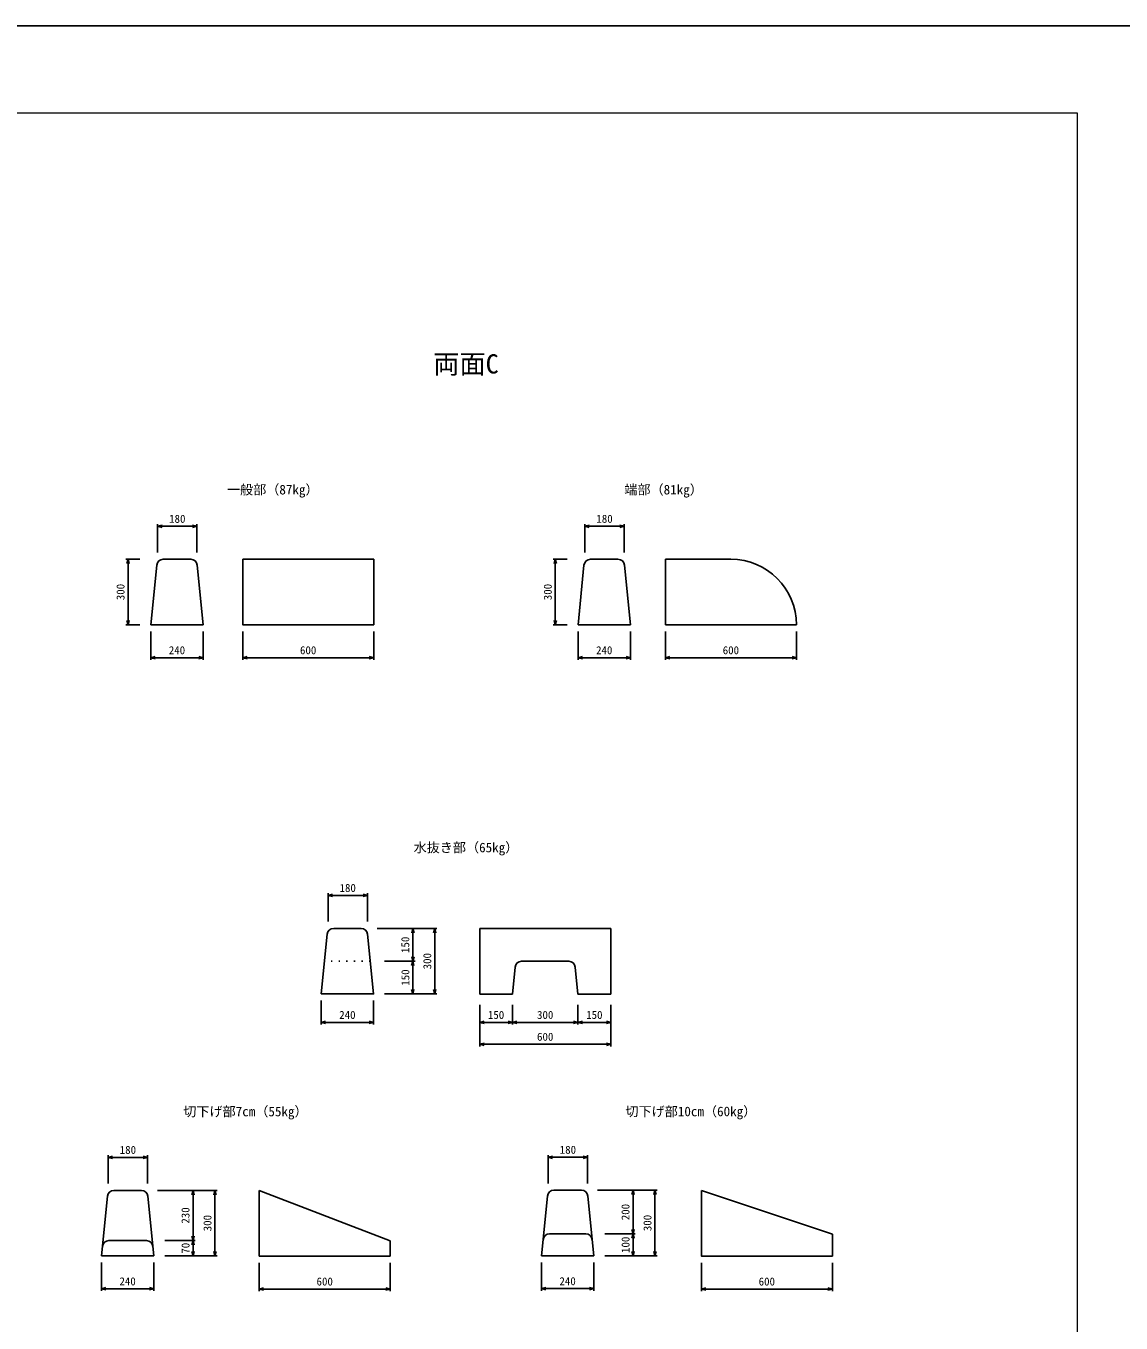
# Model space of a CAD drawing. Units: millimetres, scale not verified. Extents: x -16800 to 16800, y -5940 to 5940.
# Drawn here: x -5215 to -200, y 0 to 5940 of the extents above; entities that cross this region are included whole.
import ezdxf
from ezdxf.enums import TextEntityAlignment as Align

# ---------------------------------------------------------------- set-up
doc = ezdxf.new("R2010")
doc.units = ezdxf.units.MM
doc.header["$LTSCALE"] = 20
doc.linetypes.add('DOTTED', pattern=[1.75, 0.25, -1.5])
for name, color, linetype, lineweight in [('0-0_DIM', 7, 'Continuous', 25), ('0-1_Defpoints', 5, 'Continuous', 25), ('0-4_OUTLINE', 3, 'Continuous', 25), ('0-5_OUTLINE2', 4, 'DOTTED', 25), ('0-6_TXT', 7, 'Continuous', 25), ('0-7_WAKU', 3, 'Continuous', 13)]:
    doc.layers.add(name, color=color, linetype=linetype, lineweight=lineweight)
doc.styles.add('ＭＳ ゴシック', font='')
doc.styles.get('ＭＳ ゴシック').set_extended_font_data('MS Gothic')

msp = doc.modelspace()

# ---------------------------------------------------------------- linework, layer by layer
at = {"layer": '0-0_DIM'}
for p, q in [((-4612.14, 3528.69), (-4612.14, 3658.69)), ((-4432.14, 3648.69), (-4612.14, 3648.69)), ((-4432.14, 3528.69), (-4432.14, 3658.69)), ((-2655.53, 3528.69), (-2655.53, 3658.69)), ((-2475.53, 3648.69), (-2655.53, 3648.69)), ((-2475.53, 3528.69), (-2475.53, 3658.69)), ((-4693.58, 3497.75), (-4757.89, 3497.75)), ((-4747.89, 3197.75), (-4747.89, 3497.75)), ((-2736.97, 3497.75), (-2801.27, 3497.75)), ((-2791.27, 3197.75), (-2791.27, 3497.75)), ((-4693.58, 3197.75), (-4757.89, 3197.75)), ((-4643.58, 3166.86), (-4643.58, 3036.86)), ((-4403.58, 3166.86), (-4403.58, 3036.86)), ((-4222.78, 3166.86), (-4222.78, 3036.86)), ((-3622.78, 3166.86), (-3622.78, 3036.86)), ((-2736.97, 3197.75), (-2801.27, 3197.75)), ((-2686.97, 3166.86), (-2686.97, 3036.86)), ((-2446.97, 3166.86), (-2446.97, 3036.86)), ((-2286.79, 3166.86), (-2286.79, 3036.86)), ((-1686.79, 3166.86), (-1686.79, 3036.86)), ((-4403.58, 3046.86), (-4643.58, 3046.86)), ((-3622.78, 3046.86), (-4222.78, 3046.86)), ((-2446.97, 3046.86), (-2686.97, 3046.86)), ((-1686.79, 3046.86), (-2286.79, 3046.86)), ((-3831.71, 1838.21), (-3831.71, 1968.21)), ((-3651.71, 1838.21), (-3651.71, 1968.21)), ((-3651.71, 1958.21), (-3831.71, 1958.21)), ((-3606.25, 1807.28), (-3333.15, 1807.28)), ((-3443.15, 1807.28), (-3443.15, 1657.28)), ((-3343.15, 1807.28), (-3343.15, 1507.28)), ((-3573.15, 1657.28), (-3433.15, 1657.28)), ((-3443.53, 1657.28), (-3443.53, 1507.28)), ((-3573.15, 1507.28), (-3333.15, 1507.28)), ((-3863.15, 1476.39), (-3863.15, 1366.77)), ((-3623.15, 1476.39), (-3623.15, 1366.77)), ((-3137.22, 1456.77), (-3137.22, 1266.77)), ((-2987.22, 1456.77), (-2987.22, 1366.77)), ((-2687.22, 1456.77), (-2687.22, 1366.77)), ((-2537.22, 1456.77), (-2537.22, 1266.77)), ((-3623.15, 1376.77), (-3863.15, 1376.77)), ((-3137.22, 1376.77), (-2987.22, 1376.77)), ((-2687.22, 1376.77), (-2987.22, 1376.77)), ((-2687.22, 1376.77), (-2537.22, 1376.77)), ((-3137.22, 1276.77), (-2537.22, 1276.77)), ((-4838.29, 638.63), (-4838.29, 768.63)), ((-4658.29, 758.63), (-4838.29, 758.63)), ((-4658.29, 638.63), (-4658.29, 768.63)), ((-2823.16, 639.31), (-2823.16, 769.31)), ((-2643.16, 759.31), (-2823.16, 759.31)), ((-2643.16, 639.31), (-2643.16, 769.31)), ((-4612.83, 607.7), (-4339.73, 607.7)), ((-4449.73, 607.7), (-4449.73, 377.7)), ((-4349.73, 607.7), (-4349.73, 307.7)), ((-2597.71, 608.37), (-2324.61, 608.37)), ((-2434.61, 608.37), (-2434.61, 408.37)), ((-2334.61, 608.37), (-2334.61, 308.37)), ((-4579.73, 377.7), (-4439.73, 377.7)), ((-4450.11, 377.7), (-4450.11, 307.7)), ((-2564.61, 408.37), (-2424.61, 408.37)), ((-2434.99, 408.37), (-2434.99, 308.37)), ((-4579.73, 307.7), (-4339.73, 307.7)), ((-2564.61, 308.37), (-2324.61, 308.37)), ((-4869.73, 276.81), (-4869.73, 146.81)), ((-4629.73, 276.81), (-4629.73, 146.81)), ((-4146.97, 275.89), (-4146.97, 145.89)), ((-3546.97, 275.89), (-3546.97, 145.89)), ((-2854.61, 277.49), (-2854.61, 147.49)), ((-2614.61, 277.49), (-2614.61, 147.49)), ((-2122.21, 275.89), (-2122.21, 145.89)), ((-1522.21, 275.89), (-1522.21, 145.89)), ((-4629.73, 156.81), (-4869.73, 156.81)), ((-3546.97, 155.89), (-4146.97, 155.89)), ((-2614.61, 157.49), (-2854.61, 157.49)), ((-1522.21, 155.89), (-2122.21, 155.89))]:
    msp.add_line(p, q, dxfattribs=at)
for points in [[(-4592.14, 3643.33), (-4612.14, 3648.69), (-4592.14, 3654.04)], [(-4452.14, 3643.33), (-4432.14, 3648.69), (-4452.14, 3654.04)], [(-2635.53, 3643.33), (-2655.53, 3648.69), (-2635.53, 3654.04)], [(-2495.53, 3643.33), (-2475.53, 3648.69), (-2495.53, 3654.04)], [(-4753.24, 3477.75), (-4747.89, 3497.75), (-4742.53, 3477.75)], [(-2796.63, 3477.75), (-2791.27, 3497.75), (-2785.92, 3477.75)], [(-4753.24, 3217.75), (-4747.89, 3197.75), (-4742.53, 3217.75)], [(-2796.63, 3217.75), (-2791.27, 3197.75), (-2785.92, 3217.75)], [(-4623.58, 3052.22), (-4643.58, 3046.86), (-4623.58, 3041.5)], [(-4423.58, 3052.22), (-4403.58, 3046.86), (-4423.58, 3041.5)], [(-4202.78, 3052.22), (-4222.78, 3046.86), (-4202.78, 3041.5)], [(-3642.78, 3052.22), (-3622.78, 3046.86), (-3642.78, 3041.5)], [(-2666.97, 3052.22), (-2686.97, 3046.86), (-2666.97, 3041.5)], [(-2466.97, 3052.22), (-2446.97, 3046.86), (-2466.97, 3041.5)], [(-2266.79, 3052.22), (-2286.79, 3046.86), (-2266.79, 3041.5)], [(-1706.79, 3052.22), (-1686.79, 3046.86), (-1706.79, 3041.5)], [(-3811.71, 1952.85), (-3831.71, 1958.21), (-3811.71, 1963.57)], [(-3671.71, 1952.85), (-3651.71, 1958.21), (-3671.71, 1963.57)], [(-3437.79, 1787.28), (-3443.15, 1807.28), (-3448.51, 1787.28)], [(-3337.79, 1787.28), (-3343.15, 1807.28), (-3348.51, 1787.28)], [(-3448.51, 1677.28), (-3443.15, 1657.28), (-3437.79, 1677.28)], [(-3438.17, 1637.28), (-3443.53, 1657.28), (-3448.89, 1637.28)], [(-3448.89, 1527.28), (-3443.53, 1507.28), (-3438.17, 1527.28)], [(-3348.51, 1527.28), (-3343.15, 1507.28), (-3337.79, 1527.28)], [(-3843.15, 1382.13), (-3863.15, 1376.77), (-3843.15, 1371.41)], [(-3643.15, 1382.13), (-3623.15, 1376.77), (-3643.15, 1371.41)], [(-3117.22, 1371.41), (-3137.22, 1376.77), (-3117.22, 1382.13)], [(-3007.22, 1371.41), (-2987.22, 1376.77), (-3007.22, 1382.13)], [(-2967.22, 1371.41), (-2987.22, 1376.77), (-2967.22, 1382.13)], [(-2707.22, 1371.41), (-2687.22, 1376.77), (-2707.22, 1382.13)], [(-2667.22, 1371.41), (-2687.22, 1376.77), (-2667.22, 1382.13)], [(-2557.22, 1371.41), (-2537.22, 1376.77), (-2557.22, 1382.13)], [(-3117.22, 1271.41), (-3137.22, 1276.77), (-3117.22, 1282.13)], [(-2557.22, 1271.41), (-2537.22, 1276.77), (-2557.22, 1282.13)], [(-4818.29, 753.27), (-4838.29, 758.63), (-4818.29, 763.99)], [(-4678.29, 753.27), (-4658.29, 758.63), (-4678.29, 763.99)], [(-2803.16, 753.95), (-2823.16, 759.31), (-2803.16, 764.67)], [(-2663.16, 753.95), (-2643.16, 759.31), (-2663.16, 764.67)], [(-4444.37, 587.7), (-4449.73, 607.7), (-4455.09, 587.7)], [(-4344.37, 587.7), (-4349.73, 607.7), (-4355.09, 587.7)], [(-2429.25, 588.37), (-2434.61, 608.37), (-2439.96, 588.37)], [(-2329.25, 588.37), (-2334.61, 608.37), (-2339.96, 588.37)], [(-2439.96, 428.37), (-2434.61, 408.37), (-2429.25, 428.37)], [(-4444.75, 357.7), (-4450.11, 377.7), (-4455.47, 357.7)], [(-4455.09, 397.7), (-4449.73, 377.7), (-4444.37, 397.7)], [(-2429.63, 388.37), (-2434.99, 408.37), (-2440.34, 388.37)], [(-4455.47, 327.7), (-4450.11, 307.7), (-4444.75, 327.7)], [(-4355.09, 327.7), (-4349.73, 307.7), (-4344.37, 327.7)], [(-2440.34, 328.37), (-2434.99, 308.37), (-2429.63, 328.37)], [(-2339.96, 328.37), (-2334.61, 308.37), (-2329.25, 328.37)], [(-4849.73, 162.17), (-4869.73, 156.81), (-4849.73, 151.45)], [(-4649.73, 162.17), (-4629.73, 156.81), (-4649.73, 151.45)], [(-4126.97, 161.25), (-4146.97, 155.89), (-4126.97, 150.53)], [(-3566.97, 161.25), (-3546.97, 155.89), (-3566.97, 150.53)], [(-2834.61, 162.85), (-2854.61, 157.49), (-2834.61, 152.13)], [(-2634.61, 162.85), (-2614.61, 157.49), (-2634.61, 152.13)], [(-2102.21, 161.25), (-2122.21, 155.89), (-2102.21, 150.53)], [(-1542.21, 161.25), (-1522.21, 155.89), (-1542.21, 150.53)]]:
    msp.add_lwpolyline(points, dxfattribs=at)
at = {"layer": '0-1_Defpoints'}
msp.add_lwpolyline([(-16800, -5940), (0, -5940), (0, 5940), (-16800, 5940)], close=True, dxfattribs=at)
at = {"layer": '0-4_OUTLINE'}
for p, q in [((-4616.28, 3470.73), (-4643.58, 3197.75)), ((-4460.73, 3497.75), (-4586.43, 3497.75)), ((-4430.88, 3470.73), (-4403.58, 3197.75)), ((-4222.78, 3497.75), (-3622.78, 3497.75)), ((-3622.78, 3497.75), (-3622.78, 3197.75)), ((-2659.67, 3470.73), (-2686.97, 3197.75)), ((-2504.12, 3497.75), (-2629.82, 3497.75)), ((-2474.27, 3470.73), (-2446.97, 3197.75)), ((-2286.79, 3497.75), (-2286.79, 3197.75)), ((-2286.79, 3497.75), (-1986.79, 3497.75)), ((-4403.58, 3197.75), (-4643.58, 3197.75)), ((-2446.97, 3197.75), (-2686.97, 3197.75)), ((-2286.79, 3197.75), (-1686.79, 3197.75)), ((-3680.3, 1807.28), (-3806, 1807.28)), ((-3137.22, 1806.77), (-3137.22, 1506.77)), ((-3137.22, 1806.77), (-2537.22, 1806.77)), ((-2537.22, 1806.77), (-2537.22, 1506.77)), ((-3835.85, 1780.26), (-3863.15, 1507.28)), ((-2987.22, 1506.77), (-2974.92, 1629.76)), ((-2945.07, 1656.77), (-2729.37, 1656.77)), ((-2699.52, 1629.76), (-2687.22, 1506.77)), ((-3137.22, 1506.77), (-2987.22, 1506.77)), ((-2687.22, 1506.77), (-2537.22, 1506.77)), ((-4686.88, 607.7), (-4812.58, 607.7)), ((-3546.97, 376.77), (-4146.97, 606.77)), ((-2671.76, 608.37), (-2797.46, 608.37)), ((-4842.43, 580.68), (-4869.73, 307.7)), ((-4657.03, 580.68), (-4629.73, 307.7)), ((-2827.31, 581.36), (-2854.61, 308.37)), ((-2641.9, 581.36), (-2614.61, 308.37)), ((-4835.58, 377.7), (-4663.88, 377.7)), ((-3546.97, 376.77), (-3546.97, 306.77)), ((-2817.46, 408.37), (-2651.76, 408.37)), ((-4869.73, 307.7), (-4629.73, 307.7)), ((-2854.61, 308.37), (-2614.61, 308.37))]:
    msp.add_line(p, q, dxfattribs=at)
for points in [[(-4222.78, 3497.75), (-4222.78, 3197.75), (-3622.78, 3197.75)], [(-3650.45, 1780.26), (-3623.15, 1507.28), (-3863.15, 1507.28)], [(-4146.97, 606.77), (-4146.97, 306.77), (-3546.97, 306.77)], [(-2122.21, 606.77), (-2122.21, 306.77), (-1522.21, 306.77)], [(-2122.21, 606.77), (-1522.21, 406.77), (-1522.21, 306.77)]]:
    msp.add_lwpolyline(points, dxfattribs=at)
for centre, radius, start, end in [((-4586.43, 3467.75), 30, 90, 174.28941), ((-4460.73, 3467.75), 30, 5.71059, 90), ((-2629.82, 3467.75), 30, 90, 174.28941), ((-2504.12, 3467.75), 30, 5.71059, 90), ((-1986.79, 3197.75), 300, 0, 90), ((-3806, 1777.28), 30, 90, 174.28941), ((-3680.3, 1777.28), 30, 5.71059, 90), ((-2945.07, 1626.77), 30, 90, 174.28941), ((-2729.37, 1626.77), 30, 5.71059, 90), ((-4812.58, 577.7), 30, 90, 174.28941), ((-4686.88, 577.7), 30, 5.71059, 90), ((-2797.46, 578.37), 30, 90, 174.28941), ((-2671.76, 578.37), 30, 5.71059, 90), ((-4835.58, 347.7), 30, 90, 174.28941), ((-4663.88, 347.7), 30, 5.71059, 90), ((-2817.46, 378.37), 30, 90, 174.28941), ((-2651.76, 378.37), 30, 5.71059, 90)]:
    msp.add_arc(centre, radius, start, end, dxfattribs=at)
at = {"layer": '0-5_OUTLINE2'}
msp.add_line((-3638.15, 1657.28), (-3848.15, 1657.28), dxfattribs=at)
at = {"layer": '0-7_WAKU'}
msp.add_lwpolyline([(-16400, -5540), (-400, -5540), (-400, 5540), (-16400, 5540)], close=True, dxfattribs=at)

# ---------------------------------------------------------------- texts
at = {"layer": '0-0_DIM', "style": 'ＭＳ ゴシック'}
for s, p in [('180', (-4559.64, 3653.69)), ('180', (-2603.03, 3653.69)), ('240', (-4561.08, 3051.86)), ('600', (-3960.28, 3051.86)), ('240', (-2604.47, 3051.86)), ('600', (-2024.29, 3051.86)), ('180', (-3779.21, 1963.21)), ('240', (-3780.65, 1381.77)), ('150', (-3099.72, 1381.77)), ('300', (-2874.72, 1381.77)), ('150', (-2649.72, 1381.77)), ('600', (-2874.72, 1281.77)), ('180', (-4785.79, 763.63)), ('180', (-2770.66, 764.31)), ('240', (-4787.23, 161.81)), ('600', (-3884.47, 160.89)), ('240', (-2772.11, 162.49)), ('600', (-1859.71, 160.89))]:
    msp.add_text(s, height=36.66, dxfattribs=at).set_placement(p, align=Align.BOTTOM_LEFT)
for s, p in [('300', (-4752.89, 3310.25)), ('300', (-2796.27, 3310.25)), ('150', (-3448.91, 1694.78)), ('300', (-3348.15, 1619.78)), ('150', (-3448.53, 1544.78)), ('200', (-2440.37, 470.87)), ('230', (-4455.49, 455.2)), ('300', (-4354.73, 420.2)), ('300', (-2339.61, 420.87)), ('70', (-4455.11, 317.7)), ('100', (-2439.99, 320.87))]:
    msp.add_text(s, height=36.66, rotation=90, dxfattribs=at).set_placement(p, align=Align.BOTTOM_LEFT)
at = {"layer": '0-6_TXT', "style": 'ＭＳ ゴシック'}
for s, height, p in [('両面C', 87.98, (-3350, 4321.98)), ('一般部（87kg）', 43.99, (-4294.76, 3781.39)), ('端部（81kg）', 43.99, (-2474.87, 3781.39)), ('水抜き部（65kg）', 43.99, (-3440, 2142.62)), ('切下げ部7cm（55kg）', 43.99, (-4494.76, 933.69)), ('切下げ部10cm（60kg）', 43.99, (-2469.87, 934.02))]:
    msp.add_text(s, height=height, dxfattribs=at).set_placement(p, align=Align.BOTTOM_LEFT)

doc.saveas('drawing.dxf')
